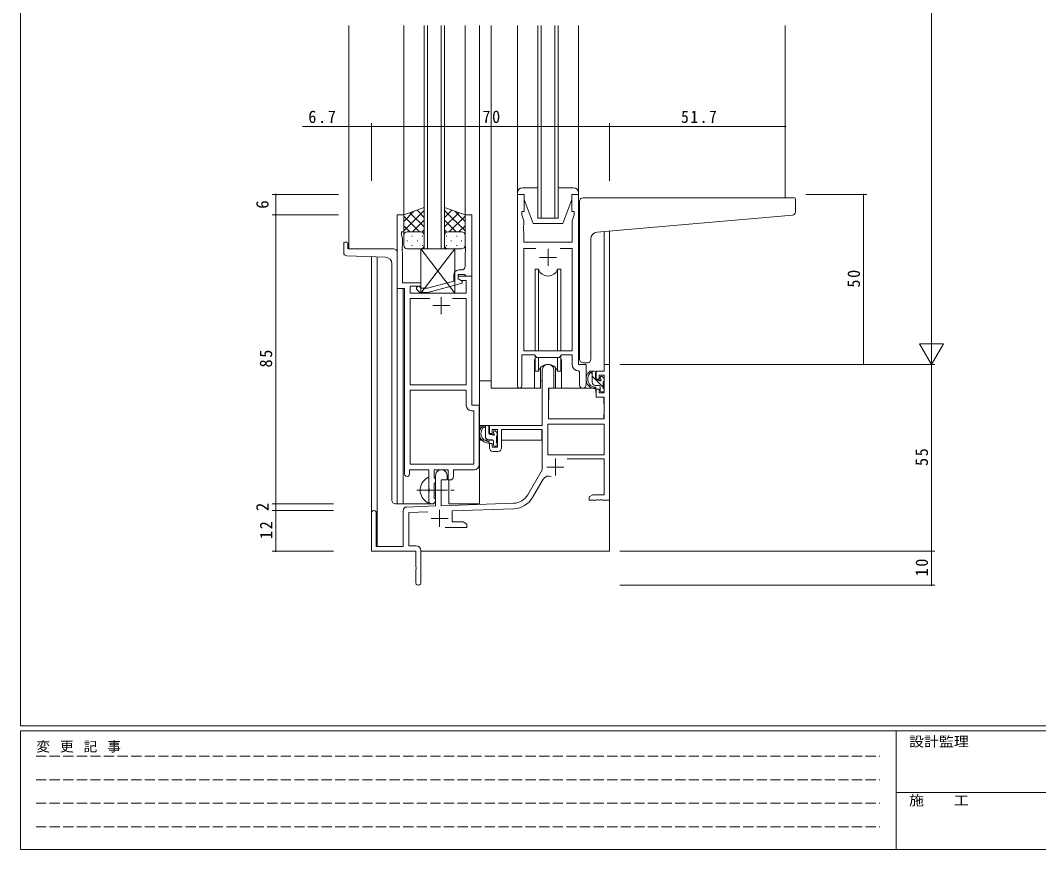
# Model space of a CAD drawing. Units: millimetres on the paper. Extents: x -420 to 373, y -297 to 267.
# Drawn here: x -417.7 to -118.2, y -297 to -53 of the extents above; entities that cross this region are included whole.
import ezdxf
from ezdxf.enums import TextEntityAlignment as Align

# ---------------------------------------------------------------- set-up
doc = ezdxf.new("R2010")
doc.units = ezdxf.units.MM
doc.linetypes.add('CHAIN2', pattern=[12, 9, -1, 1, -1])
doc.linetypes.add('DASHED3', pattern=[4, 3, -1])
for name, color, linetype, lineweight in [('0-1_YKK_ZWAK', 7, 'Continuous', 9), ('0-3_YKK_12', 2, 'Continuous', 9), ('0-4_YKK_D', 6, 'Continuous', 9), ('0-6_YKK_13', 4, 'Continuous', 9), ('0-7_YKK_11', 7, 'Continuous', 9)]:
    doc.layers.add(name, color=color, linetype=linetype, lineweight=lineweight)
doc.styles.add('ＭＳ ゴシック', font='')
doc.styles.get('ＭＳ ゴシック').set_extended_font_data('MS Gothic')

msp = doc.modelspace()

# ---------------------------------------------------------------- linework, layer by layer
at = {"layer": '0-1_YKK_ZWAK'}
for p, q in [((-417.7, -260.6), (-417.7, 264.4)), ((352.3, -260.6), (-417.7, -260.6)), ((-417.7, -297), (-417.7, -262)), ((314.5, -262), (-417.7, -262)), ((-160.1, -262), (-160.1, -297)), ((-160.1, -280.199), (-31.3, -280.199)), ((-417.7, -297), (314.5, -297))]:
    msp.add_line(p, q, dxfattribs=at)
at = {"layer": '0-1_YKK_ZWAK', "linetype": 'DASHED3'}
for p, q in [((-413.101, -269.512), (-164.909, -269.512)), ((-413.101, -276.441), (-164.909, -276.441)), ((-413.101, -283.37), (-164.909, -283.37)), ((-413.101, -290.298), (-164.909, -290.298))]:
    msp.add_line(p, q, dxfattribs=at)
at = {"layer": '0-3_YKK_12'}
for p, q in [((-321.105, -54.45), (-321.105, -120.2)), ((-304.906, -54.45), (-304.907, -110.7)), ((-298.907, -120.2), (-298.907, -54.45)), ((-297.907, -54.45), (-297.907, -120.2)), ((-293.907, -120.2), (-293.907, -54.45)), ((-292.907, -54.45), (-292.907, -120.2)), ((-286.907, -54.45), (-286.907, -110.7)), ((-282.705, -54.45), (-282.705, -195.2)), ((-279.205, -54.45), (-279.205, -161.2)), ((-271.505, -54.45), (-271.505, -103.7)), ((-265.505, -111.2), (-265.505, -54.45)), ((-264.505, -54.45), (-264.505, -111.2)), ((-260.505, -111.2), (-260.505, -54.45)), ((-259.505, -54.45), (-259.505, -111.2)), ((-253.505, -54.45), (-253.505, -103.7)), ((-192.705, -54.45), (-192.705, -105.203)), ((-259.505, -111.2), (-265.505, -111.2)), ((-246.035, -154.2), (-246.019, -115.13)), ((-244.405, -114.989), (-244.405, -154.2)), ((-314.405, -197.9), (-314.405, -122.487)), ((-312.775, -207.8), (-312.775, -122.544)), ((-298.907, -120.2), (-292.907, -120.2)), ((-305.105, -131.83), (-305.105, -195.2)), ((-266.505, -153.7), (-266.505, -161.2)), ((-258.505, -153.7), (-258.505, -161.2)), ((-245.735, -154.2), (-246.035, -154.2)), ((-279.205, -159), (-282.701, -159)), ((-266.505, -161.2), (-279.205, -161.2)), ((-252.278, -161.2), (-258.505, -161.2)), ((-291.705, -195.2), (-291.705, -188.184)), ((-244.405, -193.7), (-244.405, -209.2)), ((-306.907, -195.2), (-296.105, -195.2)), ((-296.105, -195.2), (-296.105, -195.065)), ((-291.705, -195.2), (-282.705, -195.2)), ((-299.905, -209.2), (-244.405, -209.2))]:
    msp.add_line(p, q, dxfattribs=at)
for start, end in [(159.63586, 180), (0, 20.36412)]:
    msp.add_arc((-262.505, -153.7), 4, start, end, dxfattribs=at)
at = {"layer": '0-4_YKK_D'}
for p, q in [((-149.705, 188.8), (-149.705, -147.2)), ((-321.105, -99.2), (-321.105, -83.2)), ((-314.405, -99.2), (-314.405, -83.2)), ((-314.405, -100.2), (-314.405, -83.2)), ((-244.405, -100.2), (-244.405, -83.2)), ((-244.405, -100.2), (-244.405, -83.2)), ((-192.705, -104.203), (-192.705, -83.2)), ((-314.405, -84.2), (-244.405, -84.2)), ((-244.405, -84.2), (-192.705, -84.2)), ((-324.105, -104.2), (-343.605, -104.2)), ((-342.605, -110.2), (-342.605, -104.2)), ((-186.705, -104.2), (-168.705, -104.2)), ((-169.705, -154.2), (-169.705, -104.2)), ((-324.105, -110.2), (-343.605, -110.2)), ((-325.605, -110.2), (-343.605, -110.2)), ((-342.605, -110.2), (-342.605, -195.2)), ((-149.705, -154.2), (-149.705, -142.076)), ((-149.705, -154.2), (-153.205, -148.138)), ((-146.205, -148.138), (-153.205, -148.138)), ((-149.705, -154.2), (-146.205, -148.138)), ((-241.405, -154.2), (-148.705, -154.2)), ((-186.705, -154.2), (-168.705, -154.2)), ((-186.705, -154.2), (-148.705, -154.2)), ((-149.705, -154.2), (-149.705, -209.2)), ((-325.605, -195.2), (-343.605, -195.2)), ((-325.605, -195.2), (-343.605, -195.2)), ((-325.605, -197.2), (-343.605, -197.2)), ((-325.605, -197.2), (-343.605, -197.2)), ((-342.605, -195.2), (-342.605, -197.2)), ((-342.605, -197.2), (-342.605, -209.2)), ((-325.605, -209.2), (-343.605, -209.2)), ((-241.405, -209.2), (-148.705, -209.2)), ((-241.405, -209.2), (-148.705, -209.2)), ((-149.705, -209.2), (-149.705, -219.2)), ((-241.405, -219.2), (-148.705, -219.2))]:
    msp.add_line(p, q, dxfattribs=at)
msp.add_lwpolyline([(-314.405, -84.2), (-321.105, -84.2), (-334.706, -84.2)], dxfattribs=at)
for centre, start, end in [((-321.105, -84.2), 0, 180), ((-321.105, -84.2), 180, 0), ((-314.405, -84.2), 0, 180), ((-314.405, -84.2), 0, 180), ((-314.405, -84.2), 180, 0), ((-314.405, -84.2), 180, 0), ((-244.405, -84.2), 0, 180), ((-244.405, -84.2), 0, 180), ((-244.405, -84.2), 180, 0), ((-244.405, -84.2), 180, 0), ((-192.705, -84.2), 0, 180), ((-192.705, -84.2), 180, 0), ((-342.605, -104.2), 90, 270), ((-342.605, -104.2), 270, 90), ((-169.705, -104.2), 90, 270), ((-169.705, -104.2), 270, 90), ((-342.605, -110.2), 90, 270), ((-342.605, -110.2), 90, 270), ((-342.605, -110.2), 270, 90), ((-342.605, -110.2), 270, 90), ((-169.705, -154.2), 90, 270), ((-169.705, -154.2), 270, 90), ((-342.605, -195.2), 90, 270), ((-342.605, -195.2), 90, 270), ((-342.605, -197.2), 90, 270), ((-342.605, -197.2), 90, 270), ((-342.605, -195.2), 270, 90), ((-342.605, -195.2), 270, 90), ((-342.605, -197.2), 270, 90), ((-342.605, -197.2), 270, 90), ((-342.605, -209.2), 90, 270), ((-342.605, -209.2), 270, 90), ((-149.705, -209.2), 90, 270), ((-149.705, -209.2), 90, 270), ((-149.705, -209.2), 270, 90), ((-149.705, -209.2), 270, 90), ((-149.705, -219.2), 90, 270), ((-149.705, -219.2), 270, 90)]:
    msp.add_arc(centre, 0.106, start, end, dxfattribs=at)
at = {"layer": '0-6_YKK_13'}
for p, q in [((-271.505, -103.7), (-271.505, -104.2)), ((-271.505, -104.2), (-269.505, -104.2)), ((-265.505, -102.2), (-270.005, -102.2)), ((-269.505, -104.2), (-269.505, -105.7)), ((-255.005, -102.2), (-259.505, -102.2)), ((-255.505, -104.2), (-253.505, -104.2)), ((-255.505, -105.7), (-255.505, -104.2)), ((-253.505, -104.2), (-253.505, -103.7)), ((-269.505, -105.7), (-266.905, -112.7)), ((-255.505, -105.7), (-258.105, -112.7)), ((-253.205, -114.755), (-253.205, -106.203)), ((-252.205, -105.203), (-190.005, -105.203)), ((-189.705, -109.287), (-189.705, -105.504)), ((-298.909, -108.058), (-304.909, -110.2)), ((-304.909, -114.932), (-298.909, -108.932)), ((-304.909, -112.104), (-301.948, -109.143)), ((-304.909, -110.2), (-304.909, -116.2)), ((-300.288, -115.201), (-304.909, -110.58)), ((-298.909, -113.752), (-303.104, -109.556)), ((-298.909, -110.923), (-301.02, -108.812)), ((-298.909, -116.422), (-298.909, -108.058)), ((-292.91, -108.058), (-286.91, -110.2)), ((-292.91, -116.422), (-292.91, -108.058)), ((-292.91, -110.923), (-290.799, -108.812)), ((-286.91, -114.932), (-292.91, -108.932)), ((-292.91, -113.752), (-288.715, -109.556)), ((-291.531, -115.201), (-286.91, -110.58)), ((-286.91, -112.104), (-289.871, -109.143)), ((-286.91, -110.2), (-286.91, -116.2)), ((-248.079, -115.311), (-190.618, -110.283)), ((-303.117, -115.2), (-304.909, -113.409)), ((-302.348, -115.2), (-298.909, -111.761)), ((-289.471, -115.2), (-292.91, -111.761)), ((-288.702, -115.2), (-286.91, -113.409)), ((-266.905, -112.7), (-258.105, -112.7)), ((-253.505, -113.185), (-253.505, -120)), ((-304.909, -119.2), (-304.909, -116.2)), ((-303.909, -115.2), (-300.309, -115.2)), ((-303.509, -115.2), (-299.909, -115.2)), ((-302.574, -116.422), (-302.374, -116.422)), ((-299.577, -115.257), (-298.909, -114.589)), ((-299.544, -116.422), (-299.344, -116.422)), ((-298.909, -116.2), (-298.909, -119.2)), ((-292.242, -115.257), (-292.91, -114.589)), ((-292.91, -116.2), (-292.91, -119.2)), ((-292.275, -116.422), (-292.475, -116.422)), ((-288.31, -115.2), (-291.91, -115.2)), ((-287.91, -115.2), (-291.51, -115.2)), ((-289.245, -116.422), (-289.445, -116.422)), ((-286.91, -119.2), (-286.91, -116.2)), ((-253.205, -114.755), (-253.205, -115.759)), ((-253.205, -152.703), (-253.205, -115.759)), ((-322.607, -118.5), (-322.607, -121.235)), ((-322.307, -118.2), (-321.707, -118.2)), ((-321.407, -118.5), (-321.407, -120.2)), ((-303.989, -117.837), (-303.789, -117.837)), ((-302.574, -119.252), (-302.374, -119.252)), ((-300.959, -117.837), (-300.759, -117.837)), ((-299.544, -119.252), (-299.344, -119.252)), ((-292.275, -119.252), (-292.475, -119.252)), ((-290.86, -117.837), (-291.06, -117.837)), ((-289.245, -119.252), (-289.445, -119.252)), ((-287.83, -117.837), (-288.03, -117.837)), ((-249.905, -152.703), (-249.905, -117.303)), ((-310.337, -122.629), (-321.642, -122.234)), ((-307.907, -120.2), (-321.407, -120.2)), ((-306.907, -121.2), (-306.907, -195.2)), ((-299.909, -120.2), (-303.909, -120.2)), ((-299.907, -120.2), (-289.907, -133.2)), ((-289.907, -120.2), (-299.907, -133.2)), ((-291.91, -120.2), (-287.91, -120.2)), ((-308.407, -124.628), (-308.407, -194.2)), ((-266.255, -126.2), (-266.255, -150.2)), ((-265.333, -126.2), (-266.255, -126.2)), ((-265.333, -150.2), (-265.333, -126.2)), ((-259.677, -150.2), (-259.677, -126.2)), ((-258.755, -126.2), (-259.677, -126.2)), ((-258.755, -150.2), (-258.755, -126.2)), ((-266.255, -151.65), (-266.255, -156.2)), ((-265.333, -156.2), (-265.333, -152.13)), ((-259.677, -156.2), (-259.677, -152.13)), ((-258.755, -156.2), (-258.755, -151.65)), ((-264.755, -155.216), (-264.755, -161.2)), ((-250.905, -153.704), (-252.205, -153.704)), ((-266.255, -156.2), (-265.333, -156.2)), ((-259.677, -156.2), (-258.755, -156.2)), ((-248.835, -156.2), (-250.135, -156.2)), ((-249.535, -159.4), (-249.535, -156.2)), ((-246.235, -160.929), (-249.535, -157.629)), ((-248.535, -158.5), (-248.535, -156.5)), ((-247.135, -158), (-247.135, -158.339)), ((-246.123, -158.288), (-246.623, -157.788)), ((-246.035, -159.1), (-246.035, -158.5)), ((-282.701, -172.2), (-282.701, -159)), ((-264.755, -161.2), (-266.505, -161.2)), ((-264.755, -159), (-264.205, -159)), ((-262.281, -161.498), (-262.335, -167.7)), ((-248.403, -161.2), (-261.981, -161.2)), ((-247.435, -160.4), (-248.535, -160.4)), ((-248.403, -161.2), (-248.335, -163.8)), ((-247.596, -158.8), (-248.235, -158.8)), ((-247.135, -160.7), (-247.135, -162)), ((-246.235, -161.3), (-246.235, -159.3)), ((-246.035, -162), (-246.035, -161.5)), ((-262.3, -163.7), (-262.405, -163.7)), ((-248.335, -163.8), (-246.366, -163.8)), ((-246.835, -162.3), (-246.335, -162.3)), ((-246.035, -167.7), (-246.066, -164.098)), ((-262.335, -167.7), (-262.316, -169.903)), ((-246.054, -169.903), (-246.035, -167.7)), ((-262.405, -168.63), (-262.326, -168.709)), ((-262.016, -170.2), (-246.354, -170.2)), ((-264.505, -172.2), (-282.701, -172.2)), ((-282.501, -172.2), (-282.501, -173.452)), ((-280.235, -172.2), (-281.535, -172.2)), ((-280.935, -175.4), (-280.935, -172.2)), ((-279.935, -174.5), (-279.935, -172.5)), ((-264.301, -173.481), (-264.301, -176.5)), ((-282.501, -175.59), (-282.501, -176.5)), ((-282.501, -176.5), (-281.92, -176.5)), ((-281.224, -176.5), (-278.611, -176.5)), ((-278.835, -176.4), (-279.935, -176.4)), ((-278.996, -174.8), (-279.635, -174.8)), ((-278.535, -174), (-278.535, -174.339)), ((-278.535, -176.7), (-278.535, -178)), ((-277.523, -174.288), (-278.023, -173.788)), ((-277.635, -177.3), (-277.635, -175.3)), ((-277.635, -176.5), (-277.405, -176.5)), ((-277.435, -175.1), (-277.435, -174.5)), ((-264.301, -176.5), (-276.205, -176.5)), ((-278.235, -178.3), (-277.735, -178.3)), ((-277.435, -178), (-277.435, -177.5)), ((-297.607, -194.796), (-297.607, -187.605)), ((-306.907, -195.2), (-307.407, -195.2))]:
    msp.add_line(p, q, dxfattribs=at)
at = {"layer": '0-6_YKK_13', "linetype": 'CHAIN2'}
msp.add_line((-301.107, -191.2), (-289.119, -191.2), dxfattribs=at)
at = {"layer": '0-6_YKK_13'}
msp.add_lwpolyline([(-289.907, -120.2), (-299.907, -120.2), (-299.907, -133.2), (-289.907, -133.2)], close=True, dxfattribs=at)
msp.add_lwpolyline([(-258.505, -161.2), (-260.255, -161.2), (-260.255, -155.216)], dxfattribs=at)
for centre, radius, start, end in [((-270.005, -103.7), 1.5, 90, 180), ((-255.005, -103.7), 1.5, 0, 90), ((-252.205, -106.203), 1, 135.57298, 180), ((-252.205, -106.203), 1, 90, 135.57298), ((-252.205, -106.203), 1, 121.36693, 135.57298), ((-190.005, -105.504), 0.3, 0, 90), ((-190.705, -109.287), 1, 275, 0), ((-303.909, -116.2), 1, 89.99998, 179.99998), ((-303.909, -116.2), 1, 89.99998, 179.99998), ((-299.909, -116.2), 1, 359.99998, 89.99998), ((-299.909, -116.2), 1, 359.99998, 89.99998), ((-291.91, -116.2), 1, 89.99998, 179.99998), ((-291.91, -116.2), 1, 89.99998, 179.99998), ((-287.91, -116.2), 1, 359.99998, 89.99998), ((-287.91, -116.2), 1, 359.99998, 89.99998), ((-247.905, -117.303), 2, 95, 180), ((-322.307, -118.5), 0.3, 90, 180), ((-321.707, -118.5), 0.3, 0, 90), ((-303.909, -119.2), 1, 179.99998, 269.99998), ((-299.909, -119.2), 1, 269.99998, 359.99998), ((-291.91, -119.2), 1, 179.99998, 269.99998), ((-287.91, -119.2), 1, 269.99998, 359.99998), ((-321.607, -121.235), 1, 180, 268), ((-310.407, -124.628), 2, 0, 88), ((-307.907, -121.2), 1, 0, 90), ((-262.505, -125.2), 3, 199.4715, 340.52849), ((-252.205, -152.703), 1, 180, 270), ((-250.905, -152.703), 1, 270, 0), ((-262.505, -157.2), 3, 19.47122, 160.52876), ((-248.421, -158.521), 2.885, 126.45192, 263.90388), ((-248.335, -158.487), 2.504, 139.45805, 259.25217), ((-250.395, -156.605), 0.3, 301.62189, 336.95038), ((-249.935, -156.8), 0.2, 36.86989, 156.95038), ((-249.535, -156.5), 0.3, 216.86989, 270), ((-248.835, -156.5), 0.3, 0, 90), ((-248.235, -158.5), 0.3, 180, 270), ((-247.135, -158.8), 0.25, 213.05573, 56.94426), ((-246.835, -158), 0.3, 45, 180), ((-246.835, -158.339), 0.3, 180, 236.94426), ((-246.335, -158.5), 0.3, 0, 45), ((-261.981, -161.5), 0.3, 90, 179.49998), ((-248.535, -159.4), 1, 180, 270), ((-248.657, -161.15), 0.25, 253.63879, 125.58162), ((-247.596, -159.1), 0.3, 33.05573, 90), ((-247.435, -160.7), 0.3, 0, 90), ((-246.235, -159.1), 0.2, 270, 0), ((-246.235, -161.5), 0.2, 0, 90), ((-246.835, -162), 0.3, 180, 270), ((-246.366, -164.1), 0.3, 0.5, 90), ((-246.335, -162), 0.3, 270, 0), ((-262.016, -169.9), 0.3, 180.49998, 270), ((-246.354, -169.9), 0.3, 270, 359.5), ((-279.821, -174.521), 2.885, 126.45192, 263.90388), ((-279.735, -174.487), 2.504, 139.45805, 259.25217), ((-281.795, -172.605), 0.3, 301.62189, 336.95038), ((-281.335, -172.8), 0.2, 36.86989, 156.95038), ((-280.935, -172.5), 0.3, 216.86989, 270), ((-280.235, -172.5), 0.3, 0, 90), ((-278.235, -174), 0.3, 45, 180), ((-279.935, -175.4), 1, 180, 270), ((-279.635, -174.5), 0.3, 180, 270), ((-278.996, -175.1), 0.3, 33.05573, 90), ((-278.835, -176.7), 0.3, 0, 90), ((-278.535, -174.8), 0.25, 213.05573, 56.94426), ((-278.235, -174.339), 0.3, 180, 236.94426), ((-277.635, -175.1), 0.2, 270, 0), ((-277.735, -174.5), 0.3, 0, 45), ((-280.057, -177.15), 0.25, 253.63879, 125.58162), ((-278.235, -178), 0.3, 180, 270), ((-277.735, -178), 0.3, 270, 0), ((-277.635, -177.5), 0.2, 0, 90), ((-295.907, -191.2), 4.2, 117.28096, 242.71902), ((-297.761, -187.605), 0.154, 0, 117.28096), ((-307.407, -194.2), 1, 180, 270), ((-297.761, -194.796), 0.154, 242.71902, 0)]:
    msp.add_arc(centre, radius, start, end, dxfattribs=at)
at = {"layer": '0-7_YKK_11'}
for p, q in [((-271.505, -104.2), (-271.505, -160.55)), ((-266.092, -120.13), (-269.575, -120.13)), ((-265.005, -122.7), (-260.005, -122.7)), ((-262.505, -120.2), (-262.505, -125.2)), ((-287.907, -126.4), (-288.707, -126.4)), ((-293.907, -134.4), (-293.907, -139.4)), ((-296.407, -136.9), (-291.407, -136.9)), ((-290.556, -134.83), (-286.537, -134.83)), ((-303.077, -183.57), (-303.077, -161.83)), ((-246.035, -171.83), (-262.575, -171.83)), ((-277.205, -179.8), (-278.705, -179.8)), ((-260.305, -181.9), (-260.305, -186.9)), ((-262.805, -184.4), (-257.805, -184.4)), ((-263.912, -187.952), (-267.048, -193.384)), ((-294.405, -197), (-294.405, -202)), ((-296.905, -199.5), (-291.905, -199.5)), ((-299.905, -209.07), (-299.905, -218.45))]:
    msp.add_line(p, q, dxfattribs=at)
for points in [[(-251.305, -160.235), (-251.305, -154.2), (-253.505, -154.2), (-253.505, -104.2), (-255.505, -104.2), (-255.505, -109.2), (-254.805, -109.2), (-254.805, -110.2), (-255.435, -111.931), (-255.435, -118.2), (-269.575, -118.2), (-269.575, -115.159), (-269.695, -114.975), (-269.695, -114.425), (-269.575, -114.242), (-269.575, -114.159), (-269.695, -113.975), (-269.695, -113.425), (-269.575, -113.242), (-269.575, -111.931), (-270.205, -110.2), (-270.205, -109.2), (-269.505, -109.2), (-269.505, -104.2), (-271.505, -104.2)], [(-304.707, -186.45), (-304.707, -131.83), (-306.907, -131.83), (-306.907, -110.2), (-304.907, -110.2), (-304.907, -115.2), (-305.607, -115.2), (-305.607, -116.2), (-305.277, -117.107), (-305.277, -119.242), (-305.397, -119.425), (-305.397, -119.975), (-305.277, -120.159), (-305.277, -120.242), (-305.397, -120.425), (-305.397, -120.975), (-305.277, -121.159), (-305.277, -130.2), (-299.907, -130.2), (-299.907, -131.2), (-303.077, -131.2), (-303.077, -133.2), (-286.537, -133.2), (-286.537, -129.5), (-288.041, -129.5), (-288.907, -129), (-288.907, -128.2), (-284.907, -128.2), (-284.907, -166.2), (-282.707, -166.2), (-282.707, -183.7)], [(-284.907, -128.2), (-284.907, -110.2), (-286.907, -110.2), (-286.907, -119.242), (-286.787, -119.425), (-286.787, -119.975), (-286.907, -120.159), (-286.907, -120.242), (-286.787, -120.425), (-286.787, -120.975), (-286.907, -121.159), (-286.907, -125.4)], [(-266.092, -120.13), (-269.575, -120.13), (-269.575, -150.2), (-255.435, -150.2), (-255.435, -120.13), (-258.918, -120.13)], [(-301.031, -132.225), (-300.255, -133), (-297.81, -133), (-287.707, -130.293), (-287.707, -129.693), (-288.907, -129), (-288.907, -127.7), (-287.107, -127.7), (-286.907, -127.9), (-286.607, -128.2), (-284.907, -128.2)], [(-290.207, -127.9), (-290.207, -129.721), (-297.968, -131.8), (-299.758, -131.8), (-300.183, -131.376)], [(-290.556, -134.83), (-286.537, -134.83), (-286.537, -160.2), (-303.077, -160.2), (-303.077, -134.83), (-297.257, -134.83)], [(-270.205, -160.55), (-270.205, -151.4), (-266.505, -151.4), (-265.775, -152.13), (-259.235, -152.13), (-258.505, -151.4), (-255.435, -151.4), (-255.435, -154.13)], [(-260.805, -155.9), (-260.805, -161.2), (-262.405, -161.2), (-262.405, -170.2), (-246.035, -170.2), (-246.035, -163.8), (-248.305, -163.8), (-248.305, -161.5), (-247.505, -161.5), (-247.505, -162.6), (-246.035, -162.6), (-246.035, -157.4), (-247.505, -157.4), (-247.505, -158.5), (-248.305, -158.5), (-248.305, -156.2), (-246.035, -156.2), (-246.035, -154.2), (-244.405, -154.2), (-244.405, -194.2), (-246.447, -194.2), (-246.63, -194.08), (-247.18, -194.08), (-247.363, -194.2), (-247.447, -194.2), (-247.63, -194.08), (-248.18, -194.08), (-248.363, -194.2), (-250.405, -194.2), (-250.405, -193.2), (-249.314, -192.57), (-246.035, -192.57), (-246.035, -182), (-256.906, -182)], [(-279.705, -178.8), (-279.705, -177.5), (-278.905, -177.5), (-278.905, -178.6), (-277.405, -178.6), (-277.405, -173.4), (-278.905, -173.4), (-278.905, -174.5), (-279.705, -174.5), (-279.705, -172.2), (-264.205, -172.2), (-264.205, -155.9)], [(-253.522, -156.129), (-253.235, -156.428), (-253.235, -160.235)], [(-303.077, -183.57), (-303.077, -161.83), (-286.537, -161.83), (-286.537, -166.33)], [(-285.037, -167.83), (-284.337, -167.83), (-284.337, -183.57), (-303.077, -183.57)], [(-268.459, -192.569), (-264.205, -185.2), (-264.205, -173.4), (-276.205, -173.4), (-276.205, -178.8)], [(-297.607, -194.2), (-297.607, -191.871), (-297.464, -191.68), (-297.464, -190.721), (-297.607, -190.53), (-297.607, -185.2), (-303.207, -185.2), (-303.207, -186.45)], [(-291.277, -188.2), (-291.907, -188.2), (-291.907, -185.2), (-295.977, -185.2), (-295.977, -187.518), (-295.829, -187.711), (-295.607, -188), (-295.607, -188.9), (-295.829, -189.19), (-295.977, -189.383), (-295.977, -193.518), (-295.829, -193.711), (-295.607, -194), (-295.607, -194.2)], [(-284.207, -185.2), (-290.277, -185.2), (-290.277, -187.2)], [(-304.14, -196.167), (-295.605, -195.869), (-295.605, -186.9)], [(-292.205, -186.9), (-292.205, -188.2), (-293.905, -188.2), (-293.905, -195.809), (-272.615, -195.066)], [(-313.005, -197.9), (-313.005, -207.8), (-305.105, -207.8), (-305.105, -197.166)], [(-297.838, -197.578), (-303.475, -197.774), (-303.475, -207.57), (-301.405, -207.57)], [(-272.558, -196.695), (-290.705, -197.329), (-290.705, -200.57), (-287.496, -200.57), (-286.405, -201.2), (-286.405, -202.2), (-292.755, -202.2)], [(-301.405, -218.45), (-301.405, -214.659), (-301.285, -214.475), (-301.285, -213.925), (-301.405, -213.742), (-301.405, -209.2), (-314.405, -209.2), (-314.405, -197.9)]]:
    msp.add_lwpolyline(points, dxfattribs=at)
msp.add_lwpolyline([(-246.035, -171.83), (-262.575, -171.83), (-262.575, -180.8), (-246.035, -180.8)], close=True, dxfattribs=at)
for centre, radius, start, end in [((-287.907, -125.4), 1, 270, 359.99998), ((-288.707, -127.9), 1.5, 90, 179.99998), ((-300.607, -131.8), 0.6, 44.99998, 225), ((-262.505, -155.9), 1.7, 359.99998, 180), ((-253.435, -154.13), 2, 179.99998, 267.50807), ((-270.855, -160.55), 0.65, 179.99998, 0), ((-252.27, -160.235), 0.965, 179.99998, 0), ((-285.037, -166.33), 1.5, 180, 269.99998), ((-278.705, -178.8), 1, 180, 269.99998), ((-277.205, -178.8), 1, 270, 359.99998), ((-293.905, -186.9), 1.7, 359.99998, 180), ((-284.207, -183.7), 1.5, 270, 359.99998), ((-303.957, -186.45), 0.75, 179.99998, 0), ((-291.277, -187.2), 1, 270, 359.99998), ((-262.353, -188.852), 1.8, 65.29866, 149.99998), ((-296.607, -194.2), 1, 180, 269.99998), ((-296.607, -194.2), 1, 270, 359.99998), ((-272.789, -190.069), 5, 271.99998, 329.99998), ((-272.789, -190.069), 6.63, 271.99998, 329.99998), ((-313.705, -197.9), 0.7, 359.99998, 180), ((-304.105, -197.166), 1, 91.99997, 179.99998), ((-301.405, -209.07), 1.5, 0, 89.99998), ((-300.655, -218.45), 0.75, 179.99998, 0)]:
    msp.add_arc(centre, radius, start, end, dxfattribs=at)

# ---------------------------------------------------------------- texts
at = {"layer": '0-1_YKK_ZWAK', "style": 'ＭＳ ゴシック', "width": 1.1}
for s, p in [('設計監理', (-156.331, -267.533)), ('施\u3000\u3000工', (-156.331, -284.854))]:
    msp.add_text(s, height=2.933, dxfattribs=at).set_placement(p, align=Align.BOTTOM_LEFT)
at = {"layer": '0-1_YKK_ZWAK', "insert": (-412.986, -268.447), "char_height": 2.933, "attachment_point": 7, "style": 'ＭＳ ゴシック'}
msp.add_mtext('\\T1.16;変\\~更\\~記\\~事', dxfattribs=at)
at = {"layer": '0-4_YKK_D', "color": 3, "style": 'ＭＳ ゴシック'}
for s, p in [('6', (-343.605, -108.4)), ('2', (-343.605, -197.4))]:
    msp.add_text(s, height=3.666, rotation=90, dxfattribs=at).set_placement(p, align=Align.BOTTOM_LEFT)
at = {"layer": '0-4_YKK_D', "color": 3, "char_height": 3.666, "attachment_point": 7, "style": 'ＭＳ ゴシック'}
for s, insert in [('\\T1.21;\\W0.95;6.7', (-333.005, -83.2)), ('\\T1.21;\\W0.95;70', (-281.805, -83.2)), ('\\T1.22;\\W0.9;51.7', (-223.355, -83.2))]:
    msp.add_mtext(s, dxfattribs=dict(at, insert=insert))
at = {"layer": '0-4_YKK_D', "color": 3, "char_height": 3.666, "attachment_point": 7, "rotation": 90, "style": 'ＭＳ ゴシック'}
for s, insert in [('\\T1.21;\\W0.95;50', (-170.705, -131.6)), ('\\T1.21;\\W0.95;85', (-343.605, -155.1)), ('\\T1.21;\\W0.95;55', (-150.705, -184.1)), ('\\T1.21;\\W0.95;12', (-343.605, -205.6)), ('\\T1.21;\\W0.95;10', (-150.705, -216.6))]:
    msp.add_mtext(s, dxfattribs=dict(at, insert=insert))

doc.saveas('drawing.dxf')
